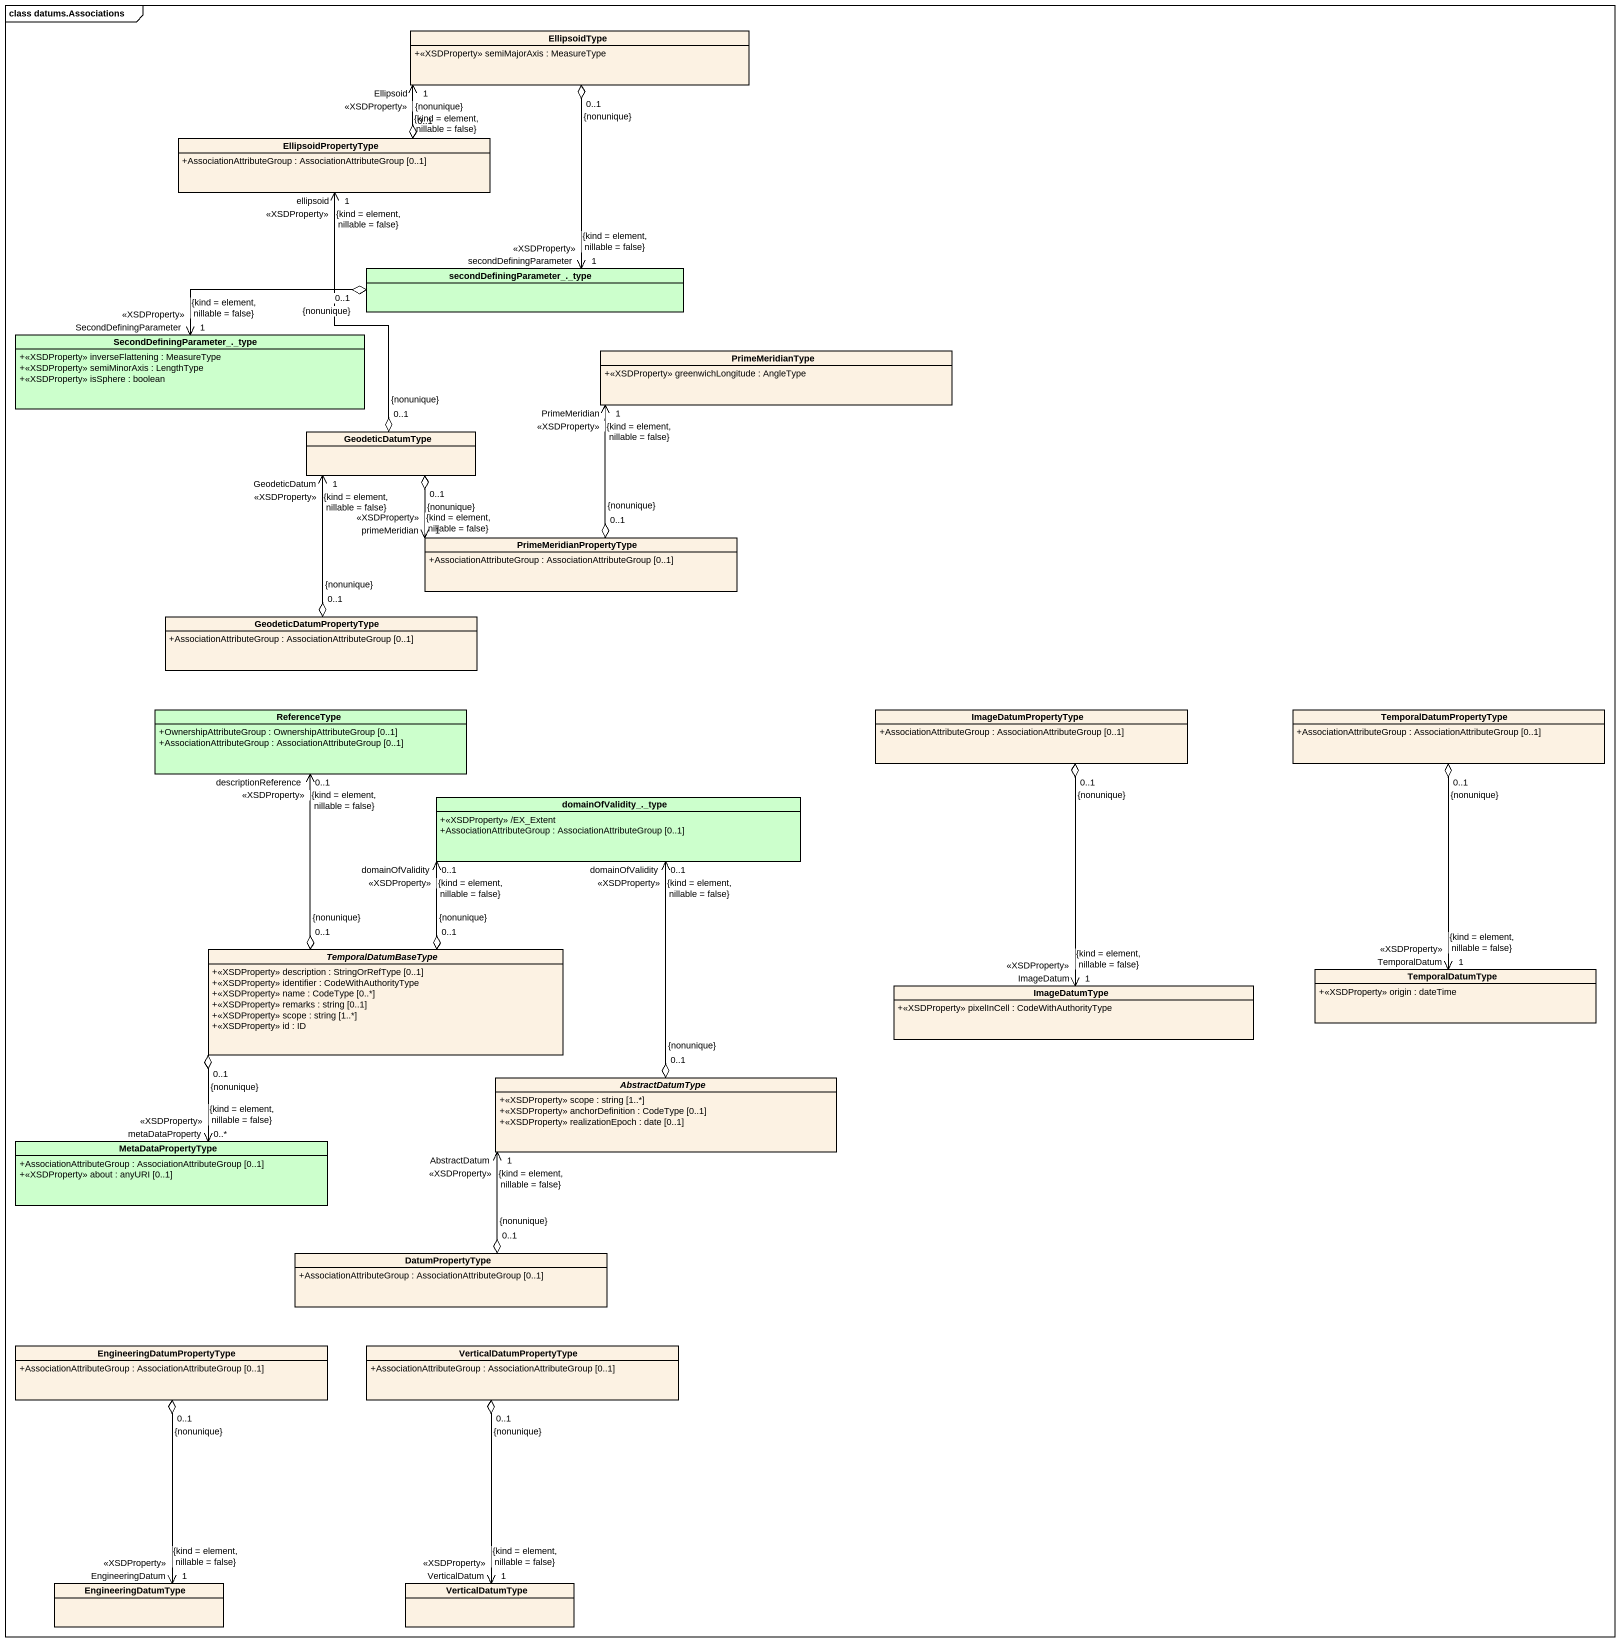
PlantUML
@startuml
mainframe class datums.Associations
hide circle
hide empty members
skinparam classAttributeIconSize 0
class EllipsoidType {
  +<<XSDProperty>> semiMajorAxis : MeasureType
}
class EllipsoidPropertyType {
  +AssociationAttributeGroup : AssociationAttributeGroup [0..1]
}
class "secondDefiningParameter_._type" as secondDefiningParameter_type #CCFFCC
class "SecondDefiningParameter_._type" as SecondDefiningParameter_type #CCFFCC {
  +<<XSDProperty>> inverseFlattening : MeasureType
  +<<XSDProperty>> semiMinorAxis : LengthType
  +<<XSDProperty>> isSphere : boolean
}
class PrimeMeridianType {
  +<<XSDProperty>> greenwichLongitude : AngleType
}
class GeodeticDatumType
class PrimeMeridianPropertyType {
  +AssociationAttributeGroup : AssociationAttributeGroup [0..1]
}
class GeodeticDatumPropertyType {
  +AssociationAttributeGroup : AssociationAttributeGroup [0..1]
}
class ReferenceType #CCFFCC {
  +OwnershipAttributeGroup : OwnershipAttributeGroup [0..1]
  +AssociationAttributeGroup : AssociationAttributeGroup [0..1]
}
class ImageDatumPropertyType {
  +AssociationAttributeGroup : AssociationAttributeGroup [0..1]
}
class TemporalDatumPropertyType {
  +AssociationAttributeGroup : AssociationAttributeGroup [0..1]
}
class "domainOfValidity_._type" as domainOfValidity_type #CCFFCC {
  +<<XSDProperty>> /EX_Extent
  +AssociationAttributeGroup : AssociationAttributeGroup [0..1]
}
abstract class TemporalDatumBaseType {
  +<<XSDProperty>> description : StringOrRefType [0..1]
  +<<XSDProperty>> identifier : CodeWithAuthorityType
  +<<XSDProperty>> name : CodeType [0..*]
  +<<XSDProperty>> remarks : string [0..1]
  +<<XSDProperty>> scope : string [1..*]
  +<<XSDProperty>> id : ID
}
class TemporalDatumType {
  +<<XSDProperty>> origin : dateTime
}
class ImageDatumType {
  +<<XSDProperty>> pixelInCell : CodeWithAuthorityType
}
abstract class AbstractDatumType {
  +<<XSDProperty>> scope : string [1..*]
  +<<XSDProperty>> anchorDefinition : CodeType [0..1]
  +<<XSDProperty>> realizationEpoch : date [0..1]
}
class MetaDataPropertyType #CCFFCC {
  +AssociationAttributeGroup : AssociationAttributeGroup [0..1]
  +<<XSDProperty>> about : anyURI [0..1]
}
class DatumPropertyType {
  +AssociationAttributeGroup : AssociationAttributeGroup [0..1]
}
class EngineeringDatumPropertyType {
  +AssociationAttributeGroup : AssociationAttributeGroup [0..1]
}
class VerticalDatumPropertyType {
  +AssociationAttributeGroup : AssociationAttributeGroup [0..1]
}
class EngineeringDatumType
class VerticalDatumType
EllipsoidType "0..1\n{nonunique}" o--> "secondDefiningParameter\n<<XSDProperty>>\n1\n{kind = element, nillable = false}" secondDefiningParameter_type
EllipsoidPropertyType "0..1\n{nonunique}" o-right-> "Ellipsoid\n<<XSDProperty>>\n1\n{kind = element, nillable = false}" EllipsoidType
secondDefiningParameter_type "0..1\n{nonunique}" o-left-> "SecondDefiningParameter\n<<XSDProperty>>\n1\n{kind = element, nillable = false}" SecondDefiningParameter_type
GeodeticDatumType "0..1\n{nonunique}" o-up-> "ellipsoid\n<<XSDProperty>>\n1\n{kind = element, nillable = false}" EllipsoidPropertyType
GeodeticDatumType "0..1\n{nonunique}" o-right-> "primeMeridian\n<<XSDProperty>>\n1\n{kind = element, nillable = false}" PrimeMeridianPropertyType
PrimeMeridianPropertyType "0..1\n{nonunique}" o-up-> "PrimeMeridian\n<<XSDProperty>>\n1\n{kind = element, nillable = false}" PrimeMeridianType
GeodeticDatumPropertyType "0..1\n{nonunique}" o-up-> "GeodeticDatum\n<<XSDProperty>>\n1\n{kind = element, nillable = false}" GeodeticDatumType
ImageDatumPropertyType "0..1\n{nonunique}" o--> "ImageDatum\n<<XSDProperty>>\n1\n{kind = element, nillable = false}" ImageDatumType
TemporalDatumPropertyType "0..1\n{nonunique}" o--> "TemporalDatum\n<<XSDProperty>>\n1\n{kind = element, nillable = false}" TemporalDatumType
TemporalDatumBaseType "0..1\n{nonunique}" o-up-> "descriptionReference\n<<XSDProperty>>\n0..1\n{kind = element, nillable = false}" ReferenceType
TemporalDatumBaseType "0..1\n{nonunique}" o-up-> "domainOfValidity\n<<XSDProperty>>\n0..1\n{kind = element, nillable = false}" domainOfValidity_type
TemporalDatumBaseType "0..1\n{nonunique}" o--> "metaDataProperty\n<<XSDProperty>>\n0..*\n{kind = element, nillable = false}" MetaDataPropertyType
AbstractDatumType "0..1\n{nonunique}" o-up-> "domainOfValidity\n<<XSDProperty>>\n0..1\n{kind = element, nillable = false}" domainOfValidity_type
DatumPropertyType "0..1\n{nonunique}" o-up-> "AbstractDatum\n<<XSDProperty>>\n1\n{kind = element, nillable = false}" AbstractDatumType
EngineeringDatumPropertyType "0..1\n{nonunique}" o--> "EngineeringDatum\n<<XSDProperty>>\n1\n{kind = element, nillable = false}" EngineeringDatumType
VerticalDatumPropertyType "0..1\n{nonunique}" o--> "VerticalDatum\n<<XSDProperty>>\n1\n{kind = element, nillable = false}" VerticalDatumType
@enduml
